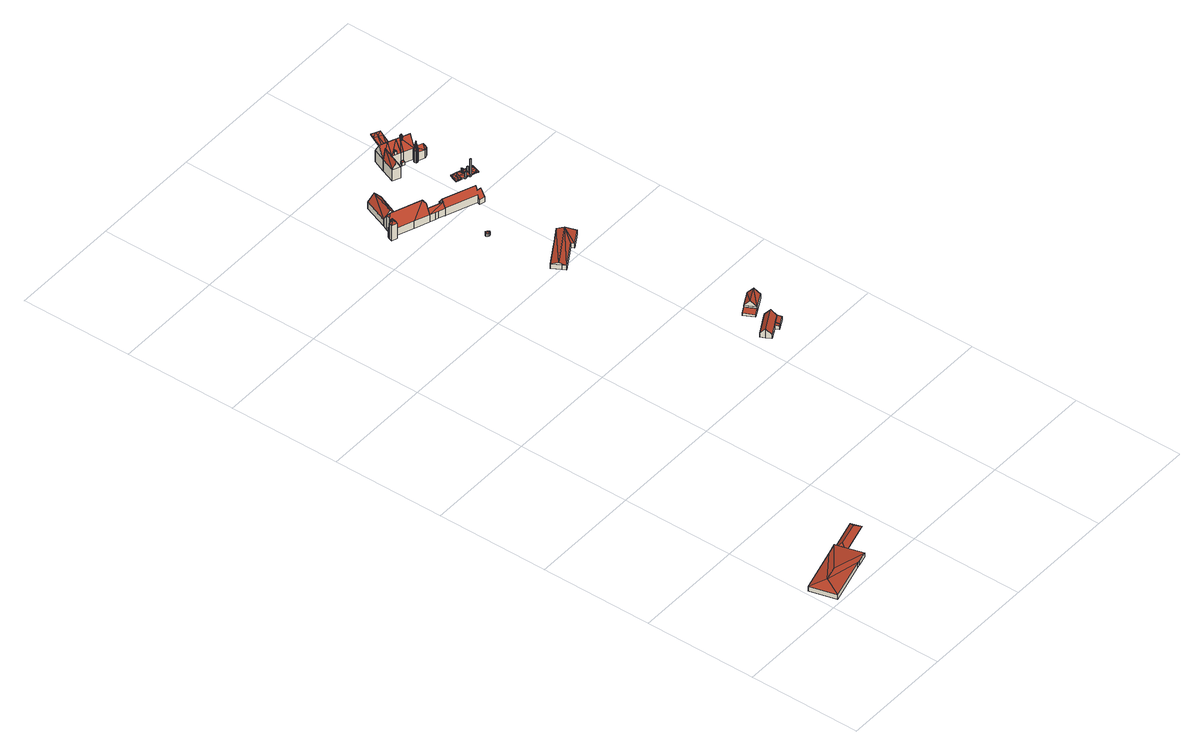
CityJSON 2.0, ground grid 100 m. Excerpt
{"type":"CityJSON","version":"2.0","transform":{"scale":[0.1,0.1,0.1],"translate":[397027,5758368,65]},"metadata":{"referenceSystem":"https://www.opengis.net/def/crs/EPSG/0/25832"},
"CityObjects":{
"building1":{"type":"Building","attributes":{"Gemeindeschluessel":"05515000","Geometrietyp2DReferenz":"3000","function":"51002_1215"},"children":["building1-1","building1-2"]},
"building1-1":{"type":"BuildingPart","attributes":{"roofType":"5000","measuredHeight":3.85},"parents":["building1"],"geometry":[{"type":"Solid","lod":"2","boundaries":[[[[0,1,2,3]],[[4,5,1,0]],[[6,7,5,4]],[[8,6,4,9]],[[4,0,9]],[[9,0,3,8]],[[3,6,8]],[[1,5,7,2]],[[7,6,3,2]]]],"semantics":{"surfaces":[{"type":"WallSurface"},{"type":"RoofSurface"},{"type":"GroundSurface"},{"type":"ClosureSurface"}],"values":[[0,0,0,1,1,1,1,2,3]]}}]},
"building1-2":{"type":"BuildingPart","attributes":{"roofType":"3200","measuredHeight":7.4},"parents":["building1"],"geometry":[{"type":"Solid","lod":"2","boundaries":[[[[10,11,12,13]],[[14,15,11,10]],[[16,17,15,14]],[[18,19,20,21]],[[14,22,16]],[[23,22,20,19]],[[16,22,23]],[[21,20,22,13]],[[10,13,22,14]],[[24,2,7,25,12,11,15,17]],[[23,24,17,16]],[[19,3,2,24,23]],[[21,25,7,6,18]],[[13,12,25,21]],[[3,19,18,6]],[[7,2,3,6]]]],"semantics":{"surfaces":[{"type":"WallSurface"},{"type":"RoofSurface"},{"type":"GroundSurface"},{"type":"ClosureSurface"}],"values":[[0,0,0,1,1,1,1,1,1,2,0,0,0,0,0,3]]}}]},
"building2":{"type":"Building","attributes":{"Gemeindeschluessel":"05515000","Geometrietyp2DReferenz":"3000","function":"31001_1000"},"address":[{"country":"Germany","locality":"Münster","thoroughfareNumber":"195","thoroughfareName":"Havixbecker Straße"}],"children":["building2-1","building2-2"]},
"building2-1":{"type":"BuildingPart","attributes":{"roofType":"2100","measuredHeight":4.6},"parents":["building2"],"geometry":[{"type":"Solid","lod":"2","boundaries":[[[[26,27,28,29,30]],[[31,32,27,26]],[[33,34,35,32,31]],[[31,26,30,33]],[[27,32,35,28]],[[34,33,30,29]],[[28,35,34,29]]]],"semantics":{"surfaces":[{"type":"WallSurface"},{"type":"RoofSurface"},{"type":"GroundSurface"},{"type":"ClosureSurface"}],"values":[[0,0,0,1,2,0,3]]}}]},
"building2-2":{"type":"BuildingPart","attributes":{"roofType":"3100","measuredHeight":9.27},"parents":["building2"],"geometry":[{"type":"Solid","lod":"2","boundaries":[[[[36,37,38,39]],[[40,41,37,36]],[[42,43,41,40]],[[44,45,43,42]],[[46,47,45,44]],[[48,49,47,46]],[[50,51,49,48]],[[29,28,51,50]],[[39,38,35,34]],[[48,46,44,42,40,50]],[[36,39,34,29,50,40]],[[37,41,43,45,47,49,51,28,35,38]],[[28,29,34,35]]]],"semantics":{"surfaces":[{"type":"WallSurface"},{"type":"RoofSurface"},{"type":"GroundSurface"},{"type":"ClosureSurface"}],"values":[[0,0,0,0,0,0,0,0,0,1,1,2,3]]}}]},
"building3":{"type":"Building","attributes":{"Gemeindeschluessel":"05515000","Geometrietyp2DReferenz":"3000","function":"51009_1610","roofType":"2100","measuredHeight":4.23},"geometry":[{"type":"Solid","lod":"2","boundaries":[[[[52,53,54,33]],[[55,56,53,52]],[[57,58,56,55]],[[33,54,58,57]],[[55,52,33,57]],[[53,56,58,54]]]],"semantics":{"surfaces":[{"type":"WallSurface"},{"type":"RoofSurface"},{"type":"GroundSurface"}],"values":[[0,0,0,0,1,2]]}}]},
"building4":{"type":"Building","attributes":{"Gemeindeschluessel":"05515000","Geometrietyp2DReferenz":"3000","function":"51009_1610","roofType":"2100","measuredHeight":3.41},"geometry":[{"type":"Solid","lod":"2","boundaries":[[[[59,60,61,62]],[[63,64,60,59]],[[65,66,64,63]],[[62,61,66,65]],[[63,59,62,65]],[[60,64,66,61]]]],"semantics":{"surfaces":[{"type":"WallSurface"},{"type":"RoofSurface"},{"type":"GroundSurface"}],"values":[[0,0,0,0,1,2]]}}]},
"building5":{"type":"Building","attributes":{"Gemeindeschluessel":"05558020","Geometrietyp2DReferenz":"3000","function":"31001_2700"},"children":["building5-1","building5-2","building5-3"]},
"building5-1":{"type":"BuildingPart","attributes":{"roofType":"5000","measuredHeight":18.72},"parents":["building5"],"geometry":[{"type":"Solid","lod":"2","boundaries":[[[[67,68,69,70,71]],[[72,73,68,67]],[[74,75,76,73,72]],[[67,77,72]],[[74,78,71]],[[71,78,77]],[[77,67,71]],[[77,78,74]],[[74,72,77]],[[68,73,76,69]],[[75,74,71,70]],[[69,76,75,70]]]],"semantics":{"surfaces":[{"type":"WallSurface"},{"type":"RoofSurface"},{"type":"GroundSurface"},{"type":"ClosureSurface"}],"values":[[0,0,0,1,0,1,1,1,1,2,0,3]]}}]},
"building5-2":{"type":"BuildingPart","attributes":{"roofType":"3300","measuredHeight":17.8},"parents":["building5"],"geometry":[{"type":"Solid","lod":"2","boundaries":[[[[79,80,81,82]],[[83,84,80,79]],[[85,86,84,83]],[[70,69,86,85]],[[87,88,76,75]],[[89,90,88,87]],[[91,92,90,89]],[[93,94,92,91]],[[95,96,97,94,93]],[[98,99,100,101,102]],[[103,104,99,98]],[[105,106,104,103]],[[82,81,106,105]],[[91,107,93]],[[82,105,108,79]],[[89,87,75,70,85,108,107,91]],[[83,79,108,85]],[[102,109,110,95,93,107,108,98]],[[103,98,108,105]],[[80,84,86,69,76,88,90,92,94,97,100,99,104,106,81]],[[69,70,75,76]],[[101,109,102]],[[96,95,110]],[[100,97,96,101]],[[101,96,110,109]]]],"semantics":{"surfaces":[{"type":"WallSurface"},{"type":"RoofSurface"},{"type":"GroundSurface"},{"type":"ClosureSurface"}],"values":[[0,0,0,0,0,0,0,0,0,0,0,0,0,1,1,1,1,1,1,2,3,0,0,3,3]]}}]},
"building5-3":{"type":"BuildingPart","attributes":{"roofType":"3100","measuredHeight":13.04},"parents":["building5"],"geometry":[{"type":"Solid","lod":"2","boundaries":[[[[101,100,111,112]],[[113,114,97,96]],[[115,116,114,113]],[[112,111,116,115]],[[117,118,115]],[[109,101,112,115,118]],[[113,96,117]],[[110,118,117,96]],[[117,115,113]],[[100,97,114,116,111]],[[100,101,96,97]],[[118,110,109]],[[109,110,96,101]]]],"semantics":{"surfaces":[{"type":"WallSurface"},{"type":"RoofSurface"},{"type":"GroundSurface"},{"type":"ClosureSurface"}],"values":[[0,0,0,0,1,1,1,1,0,2,3,0,3]]}}]},
"building6":{"type":"Building","attributes":{"Gemeindeschluessel":"05515000","Geometrietyp2DReferenz":"3000","function":"31001_2700","roofType":"3100","measuredHeight":9.92},"geometry":[{"type":"Solid","lod":"2","boundaries":[[[[119,120,121,122]],[[123,124,120,119]],[[125,126,124,123]],[[122,121,126,125]],[[119,127,123]],[[125,128,122]],[[128,127,119]],[[119,122,128]],[[125,123,127]],[[127,128,125]],[[120,124,126,121]]]],"semantics":{"surfaces":[{"type":"WallSurface"},{"type":"RoofSurface"},{"type":"GroundSurface"}],"values":[[0,0,0,0,0,0,1,1,1,1,2]]}}]},
"building7":{"type":"Building","attributes":{"Gemeindeschluessel":"05558020","Geometrietyp2DReferenz":"3000","function":"51009_1610","roofType":"5000","measuredHeight":2.94},"geometry":[{"type":"Solid","lod":"2","boundaries":[[[[129,130,131,132]],[[133,134,130,129]],[[135,136,134,133]],[[137,138,136,135]],[[139,140,138,137]],[[141,142,140,139]],[[143,144,142,141]],[[132,131,144,143]],[[141,139,145]],[[143,141,145]],[[143,145,146]],[[146,132,143]],[[145,137,135]],[[145,135,133]],[[145,133,129]],[[129,146,145]],[[132,146,129]],[[137,145,139]],[[130,134,136,138,140,142,144,131]]]],"semantics":{"surfaces":[{"type":"WallSurface"},{"type":"RoofSurface"},{"type":"GroundSurface"}],"values":[[0,0,0,0,0,0,0,0,1,1,1,1,1,1,1,1,0,0,2]]}}]},
"building8":{"type":"Building","attributes":{"Gemeindeschluessel":"05558020","Geometrietyp2DReferenz":"3000","function":"31001_2000","roofType":"5000","measuredHeight":6.62},"geometry":[{"type":"Solid","lod":"2","boundaries":[[[[147,148,149,150]],[[151,152,148,147]],[[153,154,152,151]],[[155,156,154,153]],[[157,158,156,155]],[[159,160,158,157]],[[161,162,160,159]],[[163,164,162,161]],[[165,166,164,163]],[[150,149,166,165]],[[167,151,168,169]],[[151,147,150,165,168]],[[155,169,157]],[[157,169,159]],[[159,169,161]],[[168,170,161,169]],[[170,163,161]],[[170,168,165,163]],[[167,169,155,153]],[[167,153,151]],[[148,152,154,156,158,160,162,164,166,149]]]],"semantics":{"surfaces":[{"type":"WallSurface"},{"type":"RoofSurface"},{"type":"GroundSurface"}],"values":[[0,0,0,0,0,0,0,0,0,0,1,1,1,1,1,1,0,0,0,0,2]]}}]},
"building9":{"type":"Building","attributes":{"Gemeindeschluessel":"05558020","Geometrietyp2DReferenz":"3000","function":"31001_2700","roofType":"3100","measuredHeight":11.1},"geometry":[{"type":"Solid","lod":"2","boundaries":[[[[171,172,173,174]],[[175,176,172,171]],[[177,178,176,175]],[[179,180,178,177]],[[181,182,180,179]],[[174,173,182,181]],[[183,184,174]],[[174,181,183]],[[184,183,179]],[[177,175,171,184,179]],[[183,181,179]],[[184,171,174]],[[172,176,178,180,182,173]]]],"semantics":{"surfaces":[{"type":"WallSurface"},{"type":"RoofSurface"},{"type":"GroundSurface"}],"values":[[0,0,0,0,0,0,1,1,1,1,0,0,2]]}}]},
"building10":{"type":"Building","attributes":{"Gemeindeschluessel":"05558020","Geometrietyp2DReferenz":"3000","function":"31001_2700","roofType":"3100","measuredHeight":13.61},"geometry":[{"type":"Solid","lod":"2","boundaries":[[[[185,186,187,188]],[[189,190,186,185]],[[191,192,190,189]],[[193,194,192,191]],[[195,196,194,193]],[[197,198,196,195]],[[199,200,198,197]],[[201,202,200,199]],[[203,204,202,201]],[[205,206,204,203]],[[207,208,206,205]],[[209,210,208,207]],[[211,212,210,209]],[[188,187,212,211]],[[205,203,201,199,197,195,207]],[[193,191,189,185,188,211,209,207,195]],[[186,190,192,194,196,198,200,202,204,206,208,210,212,187]]]],"semantics":{"surfaces":[{"type":"WallSurface"},{"type":"RoofSurface"},{"type":"GroundSurface"}],"values":[[0,0,0,0,0,0,0,0,0,0,0,0,0,0,1,1,2]]}}]},
"building11":{"type":"Building","attributes":{"name":"Burg Hülshoff","Gemeindeschluessel":"05558020","Geometrietyp2DReferenz":"3000","function":"31001_3031"},"children":["building11-1","building11-2","building11-3","building11-4","building11-5","building11-6","building11-7","building11-8","building11-9"]},
"building11-1":{"type":"BuildingPart","attributes":{"roofType":"1000","measuredHeight":2.91},"parents":["building11"],"geometry":[{"type":"Solid","lod":"2","boundaries":[[[[213,214,215,216]],[[217,218,219,220]],[[216,215,218,217]],[[220,213,216,217]],[[214,219,218,215]],[[214,213,220,219]]]],"semantics":{"surfaces":[{"type":"WallSurface"},{"type":"RoofSurface"},{"type":"GroundSurface"},{"type":"ClosureSurface"}],"values":[[0,0,0,1,2,3]]}}]},
"building11-2":{"type":"BuildingPart","attributes":{"roofType":"4000","measuredHeight":24.15},"parents":["building11"],"geometry":[{"type":"Solid","lod":"2","boundaries":[[[[221,222,223,224]],[[225,226,222,221]],[[227,228,226,225]],[[229,230,228,227]],[[231,232,230,229]],[[233,234,232,231]],[[235,236,234,233]],[[224,223,236,235]],[[224,237,221]],[[221,237,225]],[[225,237,227]],[[227,237,229]],[[229,237,231]],[[231,237,233]],[[233,237,235]],[[235,237,224]],[[222,226,228,230,232,234,236,223]]]],"semantics":{"surfaces":[{"type":"WallSurface"},{"type":"RoofSurface"},{"type":"GroundSurface"}],"values":[[0,0,0,0,0,0,0,0,1,1,1,1,1,1,1,1,2]]}}]},
"building11-3":{"type":"BuildingPart","attributes":{"roofType":"5000","measuredHeight":17.85},"parents":["building11"],"geometry":[{"type":"Solid","lod":"2","boundaries":[[[[238,239,240,241]],[[242,243,239,238]],[[244,245,243,242]],[[246,247,245,244]],[[248,241,246]],[[244,248,246]],[[249,248,244]],[[248,249,241]],[[242,238,241,249]],[[249,244,242]],[[239,243,245,247,240]],[[241,240,247,246]]]],"semantics":{"surfaces":[{"type":"WallSurface"},{"type":"RoofSurface"},{"type":"GroundSurface"},{"type":"ClosureSurface"}],"values":[[0,0,0,0,1,1,1,1,1,0,2,3]]}}]},
"building11-4":{"type":"BuildingPart","attributes":{"roofType":"3100","measuredHeight":20.97},"parents":["building11"],"geometry":[{"type":"Solid","lod":"2","boundaries":[[[[250,251,252,253]],[[253,252,247,246]],[[246,254,253]],[[254,255,250]],[[250,253,254]],[[255,254,246]],[[246,241,255]],[[251,240,247,252]],[[241,240,251,250]],[[246,247,240,241]],[[250,255,241]]]],"semantics":{"surfaces":[{"type":"WallSurface"},{"type":"RoofSurface"},{"type":"GroundSurface"},{"type":"ClosureSurface"}],"values":[[0,0,0,1,1,1,1,2,3,3,3]]}}]},
"building11-5":{"type":"BuildingPart","attributes":{"roofType":"3100","measuredHeight":20.97},"parents":["building11"],"geometry":[{"type":"Solid","lod":"2","boundaries":[[[[256,257,251,250]],[[241,240,214,258]],[[250,255,259,256]],[[259,255,241]],[[241,258,259]],[[257,214,240,251]],[[258,214,257,256]],[[250,251,240,241]],[[256,259,258]],[[241,255,250]]]],"semantics":{"surfaces":[{"type":"WallSurface"},{"type":"RoofSurface"},{"type":"GroundSurface"},{"type":"ClosureSurface"}],"values":[[0,0,1,1,1,2,3,3,3,3]]}}]},
"building11-6":{"type":"BuildingPart","attributes":{"roofType":"3100","measuredHeight":20.97},"parents":["building11"],"geometry":[{"type":"Solid","lod":"2","boundaries":[[[[259,260,261]],[[261,256,259]],[[260,259,258]],[[258,262,260]],[[219,214,257,263]],[[262,220,219,263,264,261]],[[220,262,258,213]],[[214,219,220,213]],[[256,265,257,214,213,258]],[[265,256,261,264]],[[263,257,265,264]],[[259,256,258]],[[260,262,261]]]],"semantics":{"surfaces":[{"type":"RoofSurface"},{"type":"GroundSurface"},{"type":"ClosureSurface"},{"type":"WallSurface"}],"values":[[0,0,0,0,1,2,3,2,2,3,2,2,2]]}}]},
"building11-7":{"type":"BuildingPart","attributes":{"roofType":"3100","measuredHeight":20.97},"parents":["building11"],"geometry":[{"type":"Solid","lod":"2","boundaries":[[[[266,267,268,269]],[[270,271,267,266]],[[272,273,271,270]],[[262,219,273,272]],[[269,268,263,261]],[[260,274,269]],[[269,261,260]],[[275,274,260,270]],[[260,262,272,270]],[[275,270,266]],[[274,275,266,269]],[[267,271,273,219,263,268]],[[261,263,219,262]],[[260,261,262]]]],"semantics":{"surfaces":[{"type":"WallSurface"},{"type":"RoofSurface"},{"type":"GroundSurface"},{"type":"ClosureSurface"}],"values":[[0,0,0,0,0,1,1,1,1,0,0,2,3,3]]}}]},
"building11-8":{"type":"BuildingPart","attributes":{"roofType":"5000","measuredHeight":15.14},"parents":["building11"],"geometry":[{"type":"Solid","lod":"2","boundaries":[[[[276,277,278,279]],[[280,281,277,276]],[[282,283,281,280]],[[279,278,283,282]],[[276,284,280]],[[282,285,279]],[[279,285,284,276]],[[280,284,285,282]],[[277,281,283,278]]]],"semantics":{"surfaces":[{"type":"WallSurface"},{"type":"RoofSurface"},{"type":"GroundSurface"}],"values":[[0,0,0,0,1,0,1,1,2]]}}]},
"building11-9":{"type":"BuildingPart","attributes":{"roofType":"1000","measuredHeight":6.04},"parents":["building11"],"geometry":[{"type":"Solid","lod":"2","boundaries":[[[[286,287,257,265]],[[288,289,287,286]],[[290,291,289,288]],[[292,293,291,290]],[[294,295,293,292]],[[296,297,295,294]],[[264,263,297,296]],[[296,294,292,290,288,286,265,264]],[[287,289,291,293,295,297,263,257]],[[263,264,265,257]]]],"semantics":{"surfaces":[{"type":"WallSurface"},{"type":"RoofSurface"},{"type":"GroundSurface"},{"type":"ClosureSurface"}],"values":[[0,0,0,0,0,0,0,1,2,3]]}}]},
"building12":{"type":"Building","attributes":{"Gemeindeschluessel":"05558020","Geometrietyp2DReferenz":"3000","function":"51009_1700","roofType":"5000","measuredHeight":7.46},"geometry":[{"type":"Solid","lod":"2","boundaries":[[[[298,299,300,301]],[[302,303,299,298]],[[304,305,303,302]],[[301,300,305,304]],[[306,304,302,307]],[[302,298,307]],[[307,298,301,306]],[[301,304,306]],[[299,303,305,300]]]],"semantics":{"surfaces":[{"type":"WallSurface"},{"type":"RoofSurface"},{"type":"GroundSurface"}],"values":[[0,0,0,0,1,0,1,1,2]]}}]},
"building13":{"type":"Building","attributes":{"Gemeindeschluessel":"05558020","Geometrietyp2DReferenz":"3000","function":"51009_1700","roofType":"2100","measuredHeight":6.68},"geometry":[{"type":"Solid","lod":"2","boundaries":[[[[308,309,310,311]],[[312,313,309,308]],[[314,315,313,312]],[[316,317,315,314]],[[311,310,317,316]],[[314,312,308,311,316]],[[309,313,315,317,310]]]],"semantics":{"surfaces":[{"type":"WallSurface"},{"type":"RoofSurface"},{"type":"GroundSurface"}],"values":[[0,0,0,0,0,1,2]]}}]},
"building14":{"type":"Building","attributes":{"Geometrietyp2DReferenz":"2000","Gemeindeschluessel":"05558020","function":"53001_1800","roofType":"9999","measuredHeight":1},"geometry":[{"type":"Solid","lod":"2","boundaries":[[[[318,319,320]],[[319,321,320]],[[322,323,318]],[[323,319,318]],[[324,325,322]],[[325,323,322]],[[326,327,324]],[[327,325,324]],[[328,329,326]],[[329,327,326]],[[330,331,328]],[[331,329,328]],[[332,333,330]],[[333,331,330]],[[334,335,332]],[[335,333,332]],[[336,337,334]],[[337,335,334]],[[338,339,336]],[[339,337,336]],[[340,341,338]],[[341,339,338]],[[342,343,340]],[[343,341,340]],[[344,345,342]],[[345,343,342]],[[346,347,344]],[[347,345,344]],[[348,349,346]],[[349,347,346]],[[350,351,348]],[[351,349,348]],[[320,321,350]],[[321,351,350]],[[352,321,323]],[[323,321,319]],[[352,323,325]],[[352,325,353]],[[354,353,325]],[[354,325,327]],[[355,354,327]],[[355,327,356]],[[356,327,329]],[[333,335,331]],[[335,356,329]],[[335,329,331]],[[349,351,321]],[[349,321,352]],[[347,349,352]],[[347,352,353]],[[345,347,353]],[[345,353,354]],[[354,355,345]],[[343,345,356]],[[356,345,355]],[[343,356,335]],[[343,335,341]],[[341,335,339]],[[339,335,337]],[[357,322,320]],[[322,318,320]],[[357,324,322]],[[357,358,324]],[[359,324,358]],[[359,326,324]],[[360,326,359]],[[360,361,326]],[[361,328,326]],[[332,330,334]],[[334,328,361]],[[334,330,328]],[[348,320,350]],[[348,357,320]],[[346,357,348]],[[346,358,357]],[[344,358,346]],[[344,359,358]],[[359,344,360]],[[342,361,344]],[[361,360,344]],[[342,334,361]],[[342,340,334]],[[340,338,334]],[[338,336,334]]]],"semantics":{"surfaces":[{"type":"WallSurface"},{"type":"GroundSurface"},{"type":"RoofSurface"}],"values":[[0,0,0,0,0,0,0,0,0,0,0,0,0,0,0,0,0,0,0,0,0,0,0,0,0,0,0,0,0,0,0,0,0,0,1,1,1,1,1,1,1,1,1,1,1,1,1,1,1,1,1,1,1,1,1,1,1,1,1,2,2,2,2,2,2,2,2,2,2,2,2,2,2,2,2,2,2,2,2,2,2,2,2,2]]}}]},
"building15":{"type":"Building","attributes":{"Gemeindeschluessel":"05558020","Geometrietyp2DReferenz":"3000","function":"51009_1700","roofType":"1000","measuredHeight":17.46},"geometry":[{"type":"Solid","lod":"2","boundaries":[[[[362,363,364,365]],[[366,367,363,362]],[[368,369,367,366]],[[365,364,369,368]],[[366,362,365,368]],[[363,367,369,364]]]],"semantics":{"surfaces":[{"type":"WallSurface"},{"type":"RoofSurface"},{"type":"GroundSurface"}],"values":[[0,0,0,0,1,2]]}}]},
"building16":{"type":"Building","attributes":{"Gemeindeschluessel":"05558020","Geometrietyp2DReferenz":"3000","function":"51009_1700","roofType":"1000","measuredHeight":6.01},"geometry":[{"type":"Solid","lod":"2","boundaries":[[[[370,371,372,373]],[[374,375,371,370]],[[376,377,375,374]],[[373,372,377,376]],[[374,370,373,376]],[[371,375,377,372]]]],"semantics":{"surfaces":[{"type":"WallSurface"},{"type":"RoofSurface"},{"type":"GroundSurface"}],"values":[[0,0,0,0,1,2]]}}]},
"building17":{"type":"Building","attributes":{"Gemeindeschluessel":"05558020","Geometrietyp2DReferenz":"3000","function":"31001_3043"},"children":["building17-1","building17-2","building17-3","building17-4"]},
"building17-1":{"type":"BuildingPart","attributes":{"roofType":"4000","measuredHeight":20.98},"parents":["building17"],"geometry":[{"type":"Solid","lod":"2","boundaries":[[[[378,379,380,381,382]],[[383,384,379,378]],[[385,386,384,383]],[[387,388,386,385]],[[389,390,388,387]],[[391,392,390,389]],[[393,394,392,391]],[[395,396,397,394,393]],[[393,398,395]],[[398,399,400,395]],[[399,398,401]],[[401,398,402]],[[403,378,382]],[[402,398,404]],[[403,405,404,398,383,378]],[[383,398,385]],[[387,385,398,389]],[[389,398,391]],[[391,398,393]],[[399,401,402,404,405,406,400]],[[405,403,382,406]],[[407,408,380,379,384,386,388,390,392,394,397]],[[396,395,400,409,410]],[[407,397,396,410]],[[409,400,406,411]],[[407,410,411,408]],[[410,409,411]],[[411,406,382,381]],[[380,408,411,381]]]],"semantics":{"surfaces":[{"type":"WallSurface"},{"type":"RoofSurface"},{"type":"GroundSurface"},{"type":"ClosureSurface"}],"values":[[0,0,0,0,0,0,0,0,1,1,1,1,1,1,1,1,1,1,1,0,0,2,0,3,0,3,3,0,3]]}}]},
"building17-2":{"type":"BuildingPart","attributes":{"roofType":"4000","measuredHeight":12.03},"parents":["building17"],"geometry":[{"type":"Solid","lod":"2","boundaries":[[[[412,413,414]],[[414,413,415]],[[415,413,416]],[[417,418,419,420]],[[412,417,420,416]],[[414,418,417,412]],[[415,419,418,414]],[[416,413,412]],[[416,420,419,415]]]],"semantics":{"surfaces":[{"type":"RoofSurface"},{"type":"GroundSurface"},{"type":"WallSurface"},{"type":"ClosureSurface"}],"values":[[0,0,0,1,2,2,2,0,3]]}}]},
"building17-3":{"type":"BuildingPart","attributes":{"roofType":"3100","measuredHeight":12.03},"parents":["building17"],"geometry":[{"type":"Solid","lod":"2","boundaries":[[[[381,380,419,415]],[[421,267,271,422]],[[416,420,267,421]],[[416,421,413]],[[423,413,421]],[[413,423,415]],[[409,411,381,415,423]],[[423,421,422]],[[413,415,416]],[[419,380,408,407,271,267,420]],[[415,419,420,416]],[[380,381,411,408]],[[408,411,410,407]],[[407,410,422,271]],[[410,409,423,422]],[[411,409,410]]]],"semantics":{"surfaces":[{"type":"WallSurface"},{"type":"RoofSurface"},{"type":"GroundSurface"},{"type":"ClosureSurface"}],"values":[[0,0,0,1,1,1,1,0,0,2,3,3,3,3,0,3]]}}]},
"building17-4":{"type":"BuildingPart","attributes":{"roofType":"1000","measuredHeight":8.48},"parents":["building17"],"geometry":[{"type":"Solid","lod":"2","boundaries":[[[[424,273,397,396]],[[422,271,273,424]],[[396,410,422,424]],[[407,397,273,271]],[[410,407,271,422]],[[407,410,396,397]]]],"semantics":{"surfaces":[{"type":"WallSurface"},{"type":"RoofSurface"},{"type":"GroundSurface"},{"type":"ClosureSurface"}],"values":[[0,0,1,2,3,3]]}}]},
"building18":{"type":"Building","attributes":{"Geometrietyp2DReferenz":"2000","Gemeindeschluessel":"05558020","function":"53001_1800","roofType":"9999","measuredHeight":1},"geometry":[{"type":"Solid","lod":"2","boundaries":[[[[425,426,427]],[[426,428,427]],[[429,430,425]],[[430,426,425]],[[431,432,429]],[[432,430,429]],[[433,434,431]],[[434,432,431]],[[435,436,433]],[[436,434,433]],[[437,438,435]],[[438,436,435]],[[439,440,437]],[[440,438,437]],[[441,442,439]],[[442,440,439]],[[443,444,441]],[[444,442,441]],[[427,428,443]],[[428,444,443]],[[428,426,445]],[[445,426,430]],[[445,430,446]],[[446,430,432]],[[446,432,436]],[[436,432,434]],[[444,428,442]],[[442,428,445]],[[442,445,440]],[[440,445,446]],[[440,446,438]],[[438,446,436]],[[427,447,425]],[[447,429,425]],[[447,448,429]],[[448,431,429]],[[448,435,431]],[[435,433,431]],[[443,441,427]],[[441,447,427]],[[441,439,447]],[[439,448,447]],[[439,437,448]],[[437,435,448]]]],"semantics":{"surfaces":[{"type":"WallSurface"},{"type":"GroundSurface"},{"type":"RoofSurface"}],"values":[[0,0,0,0,0,0,0,0,0,0,0,0,0,0,0,0,0,0,0,0,1,1,1,1,1,1,1,1,1,1,1,1,2,2,2,2,2,2,2,2,2,2,2,2]]}}]}
},
"vertices":[
[809,463,48],[809,463,47],[505,380,47],[505,380,48],[836,368,48],[836,368,47],[531,286,48],[531,286,47],[566,346,86],[775,402,86],
[446,108,91],[446,108,47],[471,115,47],[471,115,91],[67,5,91],[67,5,47],[5,244,91],[5,244,47],[531,286,91],[505,380,91],[266,198,121],[572,142,91],[134,162,121],[403,352,91],[403,352,47],[572,142,47],
[2334,2305,71],[2334,2305,36],[2316,2339,36],[2316,2339,74],[2316,2339,82],[2259,2266,71],[2259,2266,36],[2240,2299,82],[2240,2299,75],[2240,2299,36],
[2118,2234,75],[2118,2234,36],[2213,2285,36],[2213,2285,75],[2096,2277,129],[2096,2277,36],[2074,2320,75],[2074,2320,36],[2186,2380,75],[2186,2380,36],[2186,2381,74],[2186,2381,36],[2270,2426,74],[2270,2426,36],[2293,2383,129],[2293,2383,36],
[2259,2266,70],[2259,2266,40],[2240,2299,40],[2232,2251,70],[2232,2251,40],[2213,2285,82],[2213,2285,40],
[2235,2484,58],[2235,2484,36],[2290,2512,36],[2290,2512,70],[2188,2577,58],[2188,2577,36],[2242,2606,70],[2242,2606,36],
[1300,5202,157],[1300,5202,6],[1312,5233,6],[1312,5233,79],[1312,5233,157],[1253,5218,157],[1253,5218,6],[1265,5251,157],[1265,5251,79],[1265,5251,6],[1283,5228,193],[1288,5242,193],
[1617,5171,154],[1617,5171,6],[1623,5187,6],[1623,5187,154],[1598,5123,79],[1598,5123,6],[1470,5172,78],[1470,5172,6],[1271,5266,103],[1271,5266,6],[1302,5254,103],[1302,5254,6],[1314,5285,152],[1314,5285,6],[1330,5324,153],[1330,5324,6],[1348,5370,78],[1348,5370,69],[1348,5370,6],[1520,5306,77],[1520,5306,6],[1455,5330,6],[1455,5330,69],[1455,5330,78],[1650,5257,78],[1650,5257,6],[1631,5209,154],[1631,5209,6],[1343,5296,184],[1605,5197,184],[1448,5332,78],[1355,5367,78],
[1541,5545,6],[1541,5545,69],[1434,5589,69],[1434,5589,6],[1543,5550,69],[1543,5550,6],[1488,5570,136],[1402,5350,136],
[2376,2676,84],[2376,2676,37],[2242,2606,37],[2242,2606,84],[2424,2582,84],[2424,2582,37],[2290,2512,84],[2290,2512,37],[2400,2629,136],[2266,2559,136],
[1711,4677,62],[1711,4677,36],[1706,4663,36],[1706,4663,62],[1724,4684,62],[1724,4684,36],[1738,4679,62],[1738,4679,36],[1745,4665,62],[1745,4665,36],[1740,4651,62],[1740,4651,36],[1726,4645,62],[1726,4645,36],[1712,4650,62],[1712,4650,36],[1742,4659,66],[1708,4670,66],
[1936,4189,79],[1936,4189,33],[1884,4157,33],[1884,4157,79],[2067,4269,79],[2067,4269,33],[2088,4233,79],[2088,4233,33],[2149,4133,79],[2149,4133,33],[2020,4054,79],[2020,4054,33],[2003,4082,79],[2003,4082,33],[1784,3948,79],[1784,3948,33],[1766,3979,79],[1766,3979,33],[1719,4056,79],[1719,4056,33],[2088,4233,92],[1751,4002,99],[2099,4215,99],[1766,3979,90],
[1729,5073,78],[1729,5073,8],[1752,5137,8],[1752,5137,78],[1674,5094,78],[1674,5094,8],[1650,5104,78],[1650,5104,8],[1598,5123,78],[1598,5123,8],[1623,5187,78],[1623,5187,8],[1610,5155,119],[1741,5105,119],
[1993,4947,51],[1993,4947,6],[2035,4935,6],[2035,4935,57],[1999,4970,82],[1999,4970,6],[1732,5072,83],[1732,5072,6],[1729,5073,83],[1729,5073,6],[1745,5115,142],[1745,5115,6],[1752,5137,111],[1752,5137,6],[1761,5158,83],[1761,5158,6],[1764,5156,83],[1764,5156,6],[2034,5054,82],[2034,5054,6],[2040,5052,82],[2040,5052,6],[2022,5010,142],[2022,5010,6],[2014,4989,113],[2014,4989,6],[2048,4980,117],[2048,4980,6],
[1986,5703,35],[1986,5703,6],[1977,5681,6],[1977,5681,35],[1997,5674,35],[1997,5674,6],[2007,5695,6],[2007,5695,35],
[2047,5757,224],[2047,5757,6],[2039,5754,6],[2039,5754,224],[2054,5754,224],[2054,5754,6],[2057,5747,224],[2057,5747,6],[2054,5738,224],[2054,5738,6],[2046,5735,224],[2046,5735,6],[2039,5738,224],[2039,5738,6],[2036,5746,224],[2036,5746,6],[2046,5746,247],
[1866,5610,117],[1866,5610,6],[1915,5732,6],[1915,5732,117],[1864,5605,117],[1864,5605,6],[1793,5634,117],[1793,5634,6],[1844,5760,117],[1844,5760,6],[1894,5782,184],[1829,5620,184],
[1956,5847,117],[1956,5847,6],[1890,5874,6],[1890,5874,117],[1867,5818,216],[1936,5791,216],
[2017,5823,117],[2017,5823,6],[1986,5703,117],[2002,5765,216],
[2034,5751,216],[2060,5806,117],[2007,5695,117],[2060,5806,6],[2060,5806,66],[2017,5823,66],
[2108,5692,117],[2108,5692,6],[2142,5773,6],[2142,5773,117],[2095,5659,117],[2095,5659,6],[2087,5662,117],[2087,5662,6],[2118,5716,216],[2108,5692,174],
[1941,5733,151],[1941,5733,6],[1937,5722,6],[1937,5722,151],[1958,5726,151],[1958,5726,6],[1954,5716,151],[1954,5716,6],[1953,5738,157],[1946,5719,157],
[2028,5847,66],[2028,5847,6],[2032,5856,66],[2032,5856,6],[2041,5853,66],[2041,5853,6],[2065,5842,66],[2065,5842,6],[2074,5838,66],[2074,5838,6],[2070,5830,66],[2070,5830,6],
[2156,5219,70],[2156,5219,6],[2153,5211,6],[2153,5211,70],[2164,5216,70],[2164,5216,6],[2161,5208,70],[2161,5208,6],[2158,5213,81],[2160,5218,81],
[2173,5265,73],[2173,5265,6],[2170,5256,6],[2170,5256,72],[2179,5262,73],[2179,5262,6],[2181,5261,73],[2181,5261,6],[2178,5253,72],[2178,5253,6],
[2101,5312,29],[2101,5312,19],[2087,5275,29],[2087,5275,19],[2122,5304,29],[2122,5304,19],[2147,5295,29],[2147,5295,19],[2220,5269,29],[2220,5269,19],[2264,5254,29],[2264,5254,19],[2275,5250,29],[2275,5250,19],[2289,5245,29],[2289,5245,19],[2277,5207,29],[2277,5207,19],[2264,5169,29],[2264,5169,19],[2249,5174,29],[2249,5174,19],[2248,5175,29],[2248,5175,19],[2237,5179,29],[2237,5179,19],[2193,5194,29],[2193,5194,19],[2120,5220,29],[2120,5220,19],[2095,5229,29],[2095,5229,19],[2073,5237,29],[2073,5237,19],[2112,5266,19],[2134,5258,19],[2207,5232,19],[2218,5228,19],[2233,5223,19],[2112,5266,29],[2134,5258,29],[2207,5232,29],[2218,5228,29],[2233,5223,29],
[2198,5203,182],[2198,5203,8],[2195,5195,8],[2195,5195,182],[2206,5200,182],[2206,5200,8],[2203,5192,182],[2203,5192,8],
[2216,5248,71],[2216,5248,11],[2212,5240,11],[2212,5240,71],[2224,5245,71],[2224,5245,11],[2221,5237,71],[2221,5237,11],
[2093,5617,125],[2093,5617,6],[2094,5621,6],[2094,5621,90],[2094,5621,125],[2080,5613,125],[2080,5613,6],[2077,5614,125],[2077,5614,6],[2072,5616,125],[2072,5616,6],[2068,5618,125],[2068,5618,6],[2063,5630,125],[2063,5630,6],[2068,5642,125],[2068,5642,6],[2080,5647,125],[2080,5647,90],[2080,5647,6],[2081,5630,215],[2085,5634,189],[2089,5644,125],[2083,5631,206],[2083,5630,206],[2088,5623,166],[2083,5629,206],[2081,5626,193],[2081,5626,125],[2089,5644,6],[2081,5626,6],[2089,5644,110],[2089,5644,90],[2081,5626,90],
[2193,5634,90],[2169,5628,126],[2182,5607,90],[2155,5596,90],[2183,5661,90],[2193,5634,6],[2182,5607,6],[2155,5596,6],[2183,5661,6],
[2108,5692,90],[2095,5659,90],[2095,5659,126],
[2087,5662,90],
[1946,5762,19],[1946,5762,9],[1982,5744,19],[1982,5744,9],[1995,5860,19],[1995,5860,9],[2086,6041,18],[2086,6041,8],[2108,6085,18],[2108,6085,8],[2144,6068,18],[2144,6068,8],[2180,6050,18],[2180,6050,8],[2157,6005,18],[2157,6005,8],[2067,5824,19],[2067,5824,9],[2018,5726,19],[2018,5726,9],[2031,5842,9],[2122,6023,8],[2031,5842,19],[2122,6023,18]
]}
